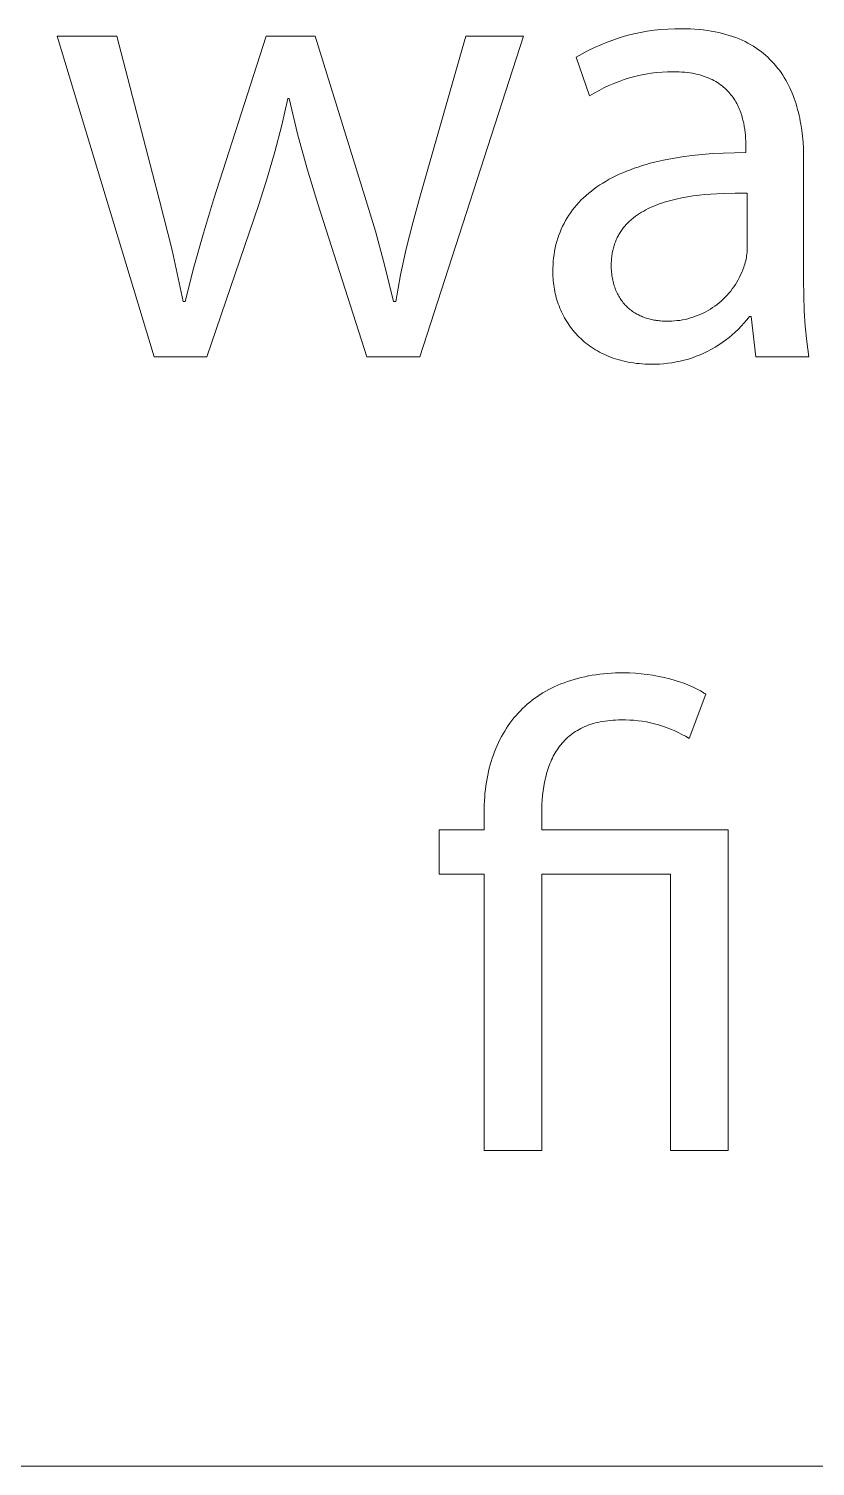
# Model space of a CAD drawing. Header units: millimetres. Extents: x -1480 to 5249, y -840 to 3860.
# Drawn here: x 3427.6 to 3507.4, y -840.3 to -694.3 of the extents above; entities that cross this region are included whole.
import ezdxf

# ---------------------------------------------------------------- set-up
doc = ezdxf.new("R2010")
doc.units = ezdxf.units.MM
doc.header["$MEASUREMENT"] = 0
doc.layers.add('Domyślny', color=7, linetype='Continuous', true_color=0x000000)

msp = doc.modelspace()

# ---------------------------------------------------------------- linework, layer by layer
at = {"layer": 'Domyślny', "color": 18, "lineweight": 15, "true_color": 0x000000}
for p, q in [((3440.28, -727.61), (3430.45, -695.01)), ((3430.45, -695.01), (3436.49, -695.01)), ((3436.49, -695.01), (3440.82, -711.59)), ((3446.33, -711.64), (3451.66, -695.01)), ((3451.66, -695.01), (3456.64, -695.01)), ((3456.64, -695.01), (3461.7, -711.32)), ((3467.28, -711.37), (3471.94, -695.01)), ((3477.81, -695.01), (3467.28, -727.61)), ((3471.94, -695.01), (3477.81, -695.01)), ((3486.97, -695.38), (3487.63, -695.16)), ((3487.63, -695.16), (3488.31, -694.97)), ((3488.31, -694.97), (3488.99, -694.8)), ((3488.99, -694.8), (3489.67, -694.65)), ((3489.67, -694.65), (3490.37, -694.53)), ((3490.37, -694.53), (3491.06, -694.43)), ((3491.06, -694.43), (3491.76, -694.35)), ((3491.76, -694.35), (3492.46, -694.3)), ((3492.46, -694.3), (3493.16, -694.27)), ((3493.16, -694.27), (3493.86, -694.27)), ((3493.86, -694.27), (3494.32, -694.28)), ((3494.32, -694.28), (3494.77, -694.29)), ((3494.77, -694.29), (3495.21, -694.31)), ((3495.21, -694.31), (3495.64, -694.35)), ((3495.64, -694.35), (3496.06, -694.39)), ((3496.06, -694.39), (3496.47, -694.44)), ((3496.47, -694.44), (3496.87, -694.51)), ((3496.87, -694.51), (3497.25, -694.58)), ((3497.25, -694.58), (3497.63, -694.65)), ((3497.63, -694.65), (3498, -694.74)), ((3498, -694.74), (3498.35, -694.84)), ((3498.35, -694.84), (3498.7, -694.94)), ((3498.7, -694.94), (3499.04, -695.05)), ((3499.04, -695.05), (3499.37, -695.17)), ((3499.37, -695.17), (3499.69, -695.3)), ((3499.69, -695.3), (3500, -695.44)), ((3483.76, -696.81), (3484.38, -696.48)), ((3484.38, -696.48), (3485.01, -696.17)), ((3485.01, -696.17), (3485.65, -695.89)), ((3485.65, -695.89), (3486.31, -695.62)), ((3486.31, -695.62), (3486.97, -695.38)), ((3500, -695.44), (3500.3, -695.58)), ((3500.3, -695.58), (3500.59, -695.73)), ((3500.59, -695.73), (3500.87, -695.89)), ((3500.87, -695.89), (3501.15, -696.05)), ((3501.15, -696.05), (3501.41, -696.22)), ((3501.41, -696.22), (3501.67, -696.4)), ((3501.67, -696.4), (3501.92, -696.58)), ((3501.92, -696.58), (3502.16, -696.77)), ((3483.15, -697.16), (3483.76, -696.81)), ((3484.5, -701.08), (3483.15, -697.16)), ((3502.16, -696.77), (3502.39, -696.97)), ((3502.39, -696.97), (3502.61, -697.17)), ((3502.61, -697.17), (3502.83, -697.38)), ((3502.83, -697.38), (3503.03, -697.59)), ((3503.03, -697.59), (3503.23, -697.81)), ((3503.23, -697.81), (3503.43, -698.03)), ((3503.43, -698.03), (3503.61, -698.26)), ((3487.51, -699.62), (3486.99, -699.82)), ((3488.04, -699.44), (3487.51, -699.62)), ((3488.57, -699.27), (3488.04, -699.44)), ((3489.11, -699.13), (3488.57, -699.27)), ((3489.66, -699), (3489.11, -699.13)), ((3490.21, -698.89), (3489.66, -699)), ((3490.76, -698.8), (3490.21, -698.89)), ((3491.32, -698.73), (3490.76, -698.8)), ((3491.87, -698.68), (3491.32, -698.73)), ((3492.43, -698.65), (3491.87, -698.68)), ((3492.99, -698.64), (3492.43, -698.65)), ((3493.3, -698.64), (3492.99, -698.64)), ((3493.6, -698.65), (3493.3, -698.64)), ((3493.89, -698.67), (3493.6, -698.65)), ((3494.17, -698.69), (3493.89, -698.67)), ((3494.44, -698.73), (3494.17, -698.69)), ((3494.71, -698.76), (3494.44, -698.73)), ((3494.97, -698.8), (3494.71, -698.76)), ((3495.22, -698.85), (3494.97, -698.8)), ((3495.46, -698.91), (3495.22, -698.85)), ((3495.7, -698.97), (3495.46, -698.91)), ((3495.92, -699.03), (3495.7, -698.97)), ((3496.14, -699.11), (3495.92, -699.03)), ((3496.36, -699.18), (3496.14, -699.11)), ((3496.56, -699.26), (3496.36, -699.18)), ((3496.76, -699.35), (3496.56, -699.26)), ((3496.95, -699.44), (3496.76, -699.35)), ((3497.14, -699.54), (3496.95, -699.44)), ((3497.32, -699.64), (3497.14, -699.54)), ((3497.49, -699.74), (3497.32, -699.64)), ((3503.61, -698.26), (3503.79, -698.49)), ((3503.79, -698.49), (3503.96, -698.73)), ((3503.96, -698.73), (3504.12, -698.98)), ((3504.12, -698.98), (3504.28, -699.22)), ((3504.28, -699.22), (3504.43, -699.48)), ((3504.43, -699.48), (3504.57, -699.73)), ((3484.98, -700.8), (3484.5, -701.08)), ((3485.47, -700.53), (3484.98, -700.8)), ((3485.97, -700.27), (3485.47, -700.53)), ((3486.47, -700.04), (3485.97, -700.27)), ((3486.99, -699.82), (3486.47, -700.04)), ((3497.65, -699.85), (3497.49, -699.74)), ((3497.81, -699.96), (3497.65, -699.85)), ((3497.97, -700.08), (3497.81, -699.96)), ((3498.11, -700.2), (3497.97, -700.08)), ((3498.25, -700.32), (3498.11, -700.2)), ((3498.39, -700.45), (3498.25, -700.32)), ((3498.52, -700.58), (3498.39, -700.45)), ((3498.64, -700.71), (3498.52, -700.58)), ((3498.76, -700.84), (3498.64, -700.71)), ((3498.87, -700.98), (3498.76, -700.84)), ((3498.98, -701.12), (3498.87, -700.98)), ((3499.08, -701.26), (3498.98, -701.12)), ((3504.57, -699.73), (3504.71, -699.99)), ((3504.71, -699.99), (3504.83, -700.26)), ((3504.83, -700.26), (3504.96, -700.52)), ((3504.96, -700.52), (3505.07, -700.8)), ((3505.07, -700.8), (3505.18, -701.07)), ((3505.18, -701.07), (3505.29, -701.35)), ((3453.86, -701.35), (3453.25, -704.08)), ((3453.99, -701.35), (3453.86, -701.35)), ((3454.85, -704.95), (3453.99, -701.35)), ((3499.18, -701.41), (3499.08, -701.26)), ((3499.28, -701.55), (3499.18, -701.41)), ((3499.36, -701.7), (3499.28, -701.55)), ((3499.45, -701.85), (3499.36, -701.7)), ((3499.53, -702), (3499.45, -701.85)), ((3499.6, -702.16), (3499.53, -702)), ((3499.67, -702.31), (3499.6, -702.16)), ((3499.74, -702.46), (3499.67, -702.31)), ((3499.8, -702.62), (3499.74, -702.46)), ((3505.29, -701.35), (3505.38, -701.63)), ((3505.38, -701.63), (3505.48, -701.91)), ((3505.48, -701.91), (3505.56, -702.2)), ((3505.56, -702.2), (3505.64, -702.49)), ((3505.64, -702.49), (3505.72, -702.78)), ((3499.86, -702.78), (3499.8, -702.62)), ((3499.91, -702.93), (3499.86, -702.78)), ((3499.96, -703.09), (3499.91, -702.93)), ((3500.01, -703.25), (3499.96, -703.09)), ((3500.05, -703.41), (3500.01, -703.25)), ((3500.09, -703.56), (3500.05, -703.41)), ((3500.13, -703.72), (3500.09, -703.56)), ((3500.16, -703.88), (3500.13, -703.72)), ((3500.22, -704.19), (3500.16, -703.88)), ((3505.72, -702.78), (3505.79, -703.07)), ((3505.79, -703.07), (3505.85, -703.37)), ((3505.85, -703.37), (3505.91, -703.66)), ((3505.91, -703.66), (3505.96, -703.96)), ((3505.96, -703.96), (3506.06, -704.56)), ((3453.25, -704.08), (3452.55, -706.79)), ((3455.82, -708.52), (3454.85, -704.95)), ((3500.27, -704.5), (3500.22, -704.19)), ((3500.31, -704.8), (3500.27, -704.5)), ((3500.34, -705.09), (3500.31, -704.8)), ((3500.36, -705.38), (3500.34, -705.09)), ((3500.37, -705.66), (3500.36, -705.38)), ((3506.06, -704.56), (3506.13, -705.17)), ((3506.13, -705.17), (3506.19, -705.78)), ((3452.55, -706.79), (3451.78, -709.47)), ((3495.93, -707.04), (3496.99, -706.96)), ((3496.99, -706.96), (3498.09, -706.9)), ((3498.09, -706.9), (3499.22, -706.87)), ((3499.22, -706.87), (3500.38, -706.86)), ((3500.38, -705.93), (3500.37, -705.66)), ((3500.38, -706.19), (3500.38, -705.93)), ((3500.38, -706.86), (3500.38, -706.19)), ((3506.19, -705.78), (3506.22, -706.4)), ((3506.22, -706.4), (3506.25, -707.01)), ((3489.04, -708.45), (3489.43, -708.32)), ((3489.43, -708.32), (3489.84, -708.18)), ((3489.84, -708.18), (3490.26, -708.06)), ((3490.26, -708.06), (3490.68, -707.94)), ((3490.68, -707.94), (3491.12, -707.83)), ((3491.12, -707.83), (3492.01, -707.62)), ((3492.01, -707.62), (3492.94, -707.44)), ((3492.94, -707.44), (3493.9, -707.28)), ((3493.9, -707.28), (3494.9, -707.15)), ((3494.9, -707.15), (3495.93, -707.04)), ((3506.25, -707.01), (3506.25, -707.62)), ((3506.25, -707.62), (3506.25, -719.81)), ((3451.78, -709.47), (3450.92, -712.13)), ((3456.91, -712.06), (3455.82, -708.52)), ((3485.86, -709.95), (3486.18, -709.76)), ((3486.18, -709.76), (3486.5, -709.57)), ((3486.5, -709.57), (3486.84, -709.4)), ((3486.84, -709.4), (3487.18, -709.22)), ((3487.18, -709.22), (3487.53, -709.06)), ((3487.53, -709.06), (3487.9, -708.9)), ((3487.9, -708.9), (3488.27, -708.74)), ((3488.27, -708.74), (3488.65, -708.59)), ((3488.65, -708.59), (3489.04, -708.45)), ((3461.7, -711.32), (3462.76, -714.84)), ((3466.55, -713.99), (3467.28, -711.37)), ((3483.9, -711.44), (3484.16, -711.21)), ((3484.16, -711.21), (3484.42, -710.98)), ((3484.42, -710.98), (3484.69, -710.77)), ((3484.69, -710.77), (3484.97, -710.55)), ((3484.97, -710.55), (3485.25, -710.35)), ((3485.25, -710.35), (3485.55, -710.14)), ((3485.55, -710.14), (3485.86, -709.95)), ((3494.45, -711.35), (3493.87, -711.46)), ((3495.03, -711.26), (3494.45, -711.35)), ((3495.63, -711.18), (3495.03, -711.26)), ((3496.23, -711.12), (3495.63, -711.18)), ((3496.84, -711.07), (3496.23, -711.12)), ((3497.45, -711.03), (3496.84, -711.07)), ((3498.07, -711), (3497.45, -711.03)), ((3499.3, -710.98), (3498.07, -711)), ((3500.52, -710.99), (3499.3, -710.98)), ((3500.52, -716.63), (3500.52, -710.99)), ((3440.82, -711.59), (3442.11, -716.76)), ((3445.29, -715.05), (3446.33, -711.64)), ((3450.92, -712.13), (3445.66, -727.61)), ((3461.9, -727.61), (3456.91, -712.06)), ((3482.6, -712.94), (3482.79, -712.67)), ((3482.79, -712.67), (3482.99, -712.42)), ((3482.99, -712.42), (3483.21, -712.16)), ((3483.21, -712.16), (3483.43, -711.92)), ((3483.43, -711.92), (3483.66, -711.67)), ((3483.66, -711.67), (3483.9, -711.44)), ((3490.01, -712.79), (3489.8, -712.91)), ((3490.24, -712.66), (3490.01, -712.79)), ((3490.47, -712.55), (3490.24, -712.66)), ((3490.7, -712.44), (3490.47, -712.55)), ((3490.94, -712.33), (3490.7, -712.44)), ((3491.19, -712.23), (3490.94, -712.33)), ((3491.44, -712.13), (3491.19, -712.23)), ((3491.69, -712.04), (3491.44, -712.13)), ((3491.95, -711.95), (3491.69, -712.04)), ((3492.22, -711.87), (3491.95, -711.95)), ((3492.48, -711.79), (3492.22, -711.87)), ((3492.75, -711.71), (3492.48, -711.79)), ((3493.31, -711.58), (3492.75, -711.71)), ((3493.87, -711.46), (3493.31, -711.58)), ((3465.89, -716.63), (3466.55, -713.99)), ((3481.77, -714.34), (3481.92, -714.05)), ((3481.92, -714.05), (3482.07, -713.76)), ((3482.07, -713.76), (3482.24, -713.48)), ((3482.24, -713.48), (3482.41, -713.21)), ((3482.41, -713.21), (3482.6, -712.94)), ((3488.19, -714.21), (3488.11, -714.3)), ((3488.27, -714.12), (3488.19, -714.21)), ((3488.36, -714.04), (3488.27, -714.12)), ((3488.44, -713.95), (3488.36, -714.04)), ((3488.53, -713.87), (3488.44, -713.95)), ((3488.61, -713.79), (3488.53, -713.87)), ((3488.7, -713.71), (3488.61, -713.79)), ((3488.79, -713.63), (3488.7, -713.71)), ((3488.89, -713.55), (3488.79, -713.63)), ((3488.98, -713.47), (3488.89, -713.55)), ((3489.18, -713.32), (3488.98, -713.47)), ((3489.38, -713.18), (3489.18, -713.32)), ((3489.58, -713.04), (3489.38, -713.18)), ((3489.8, -712.91), (3489.58, -713.04)), ((3444.33, -718.5), (3445.29, -715.05)), ((3462.76, -714.84), (3463.73, -718.39)), ((3481.19, -715.88), (3481.29, -715.56)), ((3481.29, -715.56), (3481.39, -715.25)), ((3481.39, -715.25), (3481.51, -714.94)), ((3481.51, -714.94), (3481.64, -714.64)), ((3481.64, -714.64), (3481.77, -714.34)), ((3487.22, -715.71), (3487.17, -715.83)), ((3487.27, -715.6), (3487.22, -715.71)), ((3487.32, -715.49), (3487.27, -715.6)), ((3487.38, -715.38), (3487.32, -715.49)), ((3487.44, -715.28), (3487.38, -715.38)), ((3487.49, -715.17), (3487.44, -715.28)), ((3487.55, -715.07), (3487.49, -715.17)), ((3487.62, -714.97), (3487.55, -715.07)), ((3487.68, -714.87), (3487.62, -714.97)), ((3487.75, -714.77), (3487.68, -714.87)), ((3487.82, -714.67), (3487.75, -714.77)), ((3487.89, -714.58), (3487.82, -714.67)), ((3487.96, -714.48), (3487.89, -714.58)), ((3488.04, -714.39), (3487.96, -714.48)), ((3488.11, -714.3), (3488.04, -714.39)), ((3442.11, -716.76), (3443.24, -721.97)), ((3465.31, -719.29), (3465.89, -716.63)), ((3480.86, -717.55), (3480.91, -717.21)), ((3480.91, -717.21), (3480.96, -716.87)), ((3480.96, -716.87), (3481.03, -716.53)), ((3481.03, -716.53), (3481.1, -716.2)), ((3481.1, -716.2), (3481.19, -715.88)), ((3486.8, -717.19), (3486.78, -717.32)), ((3486.82, -717.05), (3486.8, -717.19)), ((3486.85, -716.92), (3486.82, -717.05)), ((3486.87, -716.79), (3486.85, -716.92)), ((3486.9, -716.67), (3486.87, -716.79)), ((3486.93, -716.54), (3486.9, -716.67)), ((3486.97, -716.42), (3486.93, -716.54)), ((3487.01, -716.3), (3486.97, -716.42)), ((3487.04, -716.18), (3487.01, -716.3)), ((3487.09, -716.06), (3487.04, -716.18)), ((3487.13, -715.94), (3487.09, -716.06)), ((3487.17, -715.83), (3487.13, -715.94)), ((3500.46, -717.33), (3500.49, -717.16)), ((3500.49, -717.16), (3500.5, -716.98)), ((3500.5, -716.98), (3500.51, -716.81)), ((3500.51, -716.81), (3500.52, -716.63)), ((3443.46, -721.97), (3444.33, -718.5)), ((3463.73, -718.39), (3464.59, -721.97)), ((3480.78, -718.62), (3480.8, -718.26)), ((3480.78, -718.98), (3480.78, -718.62)), ((3480.8, -718.26), (3480.83, -717.9)), ((3480.83, -717.9), (3480.86, -717.55)), ((3486.73, -717.88), (3486.72, -718.02)), ((3486.72, -718.02), (3486.72, -718.16)), ((3486.72, -718.16), (3486.72, -718.31)), ((3486.72, -718.31), (3486.72, -718.49)), ((3486.72, -718.49), (3486.72, -718.66)), ((3486.72, -718.66), (3486.73, -718.84)), ((3486.74, -717.73), (3486.73, -717.88)), ((3486.75, -717.59), (3486.74, -717.73)), ((3486.76, -717.46), (3486.75, -717.59)), ((3486.78, -717.32), (3486.76, -717.46)), ((3500.07, -718.77), (3500.16, -718.51)), ((3500.16, -718.51), (3500.22, -718.35)), ((3500.22, -718.35), (3500.27, -718.18)), ((3500.27, -718.18), (3500.32, -718.01)), ((3500.32, -718.01), (3500.37, -717.84)), ((3500.37, -717.84), (3500.4, -717.67)), ((3500.4, -717.67), (3500.44, -717.5)), ((3500.44, -717.5), (3500.46, -717.33)), ((3464.82, -721.97), (3465.31, -719.29)), ((3480.78, -719.21), (3480.78, -718.98)), ((3480.79, -719.43), (3480.78, -719.21)), ((3480.8, -719.65), (3480.79, -719.43)), ((3480.82, -719.87), (3480.8, -719.65)), ((3480.84, -720.09), (3480.82, -719.87)), ((3480.87, -720.31), (3480.84, -720.09)), ((3486.73, -718.84), (3486.75, -719.01)), ((3486.75, -719.01), (3486.76, -719.17)), ((3486.76, -719.17), (3486.78, -719.34)), ((3486.78, -719.34), (3486.81, -719.5)), ((3486.81, -719.5), (3486.83, -719.66)), ((3486.83, -719.66), (3486.86, -719.81)), ((3486.86, -719.81), (3486.9, -719.96)), ((3486.9, -719.96), (3486.93, -720.11)), ((3486.93, -720.11), (3486.97, -720.26)), ((3499.32, -720.26), (3499.46, -720.02)), ((3499.46, -720.02), (3499.6, -719.78)), ((3499.6, -719.78), (3499.73, -719.53)), ((3499.73, -719.53), (3499.85, -719.28)), ((3499.85, -719.28), (3499.96, -719.03)), ((3499.96, -719.03), (3500.07, -718.77)), ((3506.25, -719.81), (3506.26, -721.38)), ((3480.9, -720.53), (3480.87, -720.31)), ((3480.94, -720.74), (3480.9, -720.53)), ((3480.98, -720.96), (3480.94, -720.74)), ((3481.03, -721.18), (3480.98, -720.96)), ((3481.08, -721.39), (3481.03, -721.18)), ((3481.13, -721.6), (3481.08, -721.39)), ((3486.97, -720.26), (3487.02, -720.4)), ((3487.02, -720.4), (3487.06, -720.54)), ((3487.06, -720.54), (3487.11, -720.68)), ((3487.11, -720.68), (3487.16, -720.81)), ((3487.16, -720.81), (3487.22, -720.95)), ((3487.22, -720.95), (3487.28, -721.07)), ((3487.28, -721.07), (3487.34, -721.2)), ((3487.34, -721.2), (3487.4, -721.32)), ((3487.4, -721.32), (3487.47, -721.44)), ((3487.47, -721.44), (3487.54, -721.56)), ((3487.54, -721.56), (3487.61, -721.68)), ((3498.09, -721.75), (3498.29, -721.55)), ((3498.29, -721.55), (3498.48, -721.35)), ((3498.48, -721.35), (3498.66, -721.14)), ((3498.66, -721.14), (3498.84, -720.93)), ((3498.84, -720.93), (3499, -720.71)), ((3499, -720.71), (3499.17, -720.49)), ((3499.17, -720.49), (3499.32, -720.26)), ((3506.26, -721.38), (3506.31, -722.94)), ((3443.24, -721.97), (3443.46, -721.97)), ((3464.59, -721.97), (3464.82, -721.97)), ((3481.2, -721.82), (3481.13, -721.6)), ((3481.26, -722.03), (3481.2, -721.82)), ((3481.33, -722.23), (3481.26, -722.03)), ((3481.41, -722.44), (3481.33, -722.23)), ((3481.49, -722.65), (3481.41, -722.44)), ((3481.58, -722.85), (3481.49, -722.65)), ((3481.67, -723.05), (3481.58, -722.85)), ((3481.76, -723.25), (3481.67, -723.05)), ((3487.61, -721.68), (3487.68, -721.79)), ((3487.68, -721.79), (3487.76, -721.9)), ((3487.76, -721.9), (3487.84, -722)), ((3487.84, -722), (3487.92, -722.11)), ((3487.92, -722.11), (3488.01, -722.21)), ((3488.01, -722.21), (3488.1, -722.31)), ((3488.1, -722.31), (3488.19, -722.4)), ((3488.19, -722.4), (3488.28, -722.49)), ((3488.28, -722.49), (3488.37, -722.58)), ((3488.37, -722.58), (3488.47, -722.67)), ((3488.47, -722.67), (3488.57, -722.75)), ((3488.57, -722.75), (3488.67, -722.83)), ((3488.67, -722.83), (3488.77, -722.91)), ((3488.77, -722.91), (3488.87, -722.99)), ((3488.87, -722.99), (3488.98, -723.06)), ((3496.05, -723.17), (3496.3, -723.04)), ((3496.3, -723.04), (3496.54, -722.91)), ((3496.54, -722.91), (3496.78, -722.76)), ((3496.78, -722.76), (3497.01, -722.61)), ((3497.01, -722.61), (3497.24, -722.46)), ((3497.24, -722.46), (3497.46, -722.29)), ((3497.46, -722.29), (3497.67, -722.12)), ((3497.67, -722.12), (3497.88, -721.94)), ((3497.88, -721.94), (3498.09, -721.75)), ((3506.31, -722.94), (3506.41, -724.5)), ((3481.87, -723.45), (3481.76, -723.25)), ((3481.97, -723.64), (3481.87, -723.45)), ((3482.08, -723.83), (3481.97, -723.64)), ((3482.2, -724.02), (3482.08, -723.83)), ((3482.32, -724.21), (3482.2, -724.02)), ((3482.44, -724.4), (3482.32, -724.21)), ((3482.57, -724.58), (3482.44, -724.4)), ((3488.98, -723.06), (3489.09, -723.13)), ((3489.09, -723.13), (3489.2, -723.2)), ((3489.2, -723.2), (3489.31, -723.26)), ((3489.31, -723.26), (3489.43, -723.32)), ((3489.43, -723.32), (3489.54, -723.38)), ((3489.54, -723.38), (3489.66, -723.44)), ((3489.66, -723.44), (3489.78, -723.49)), ((3489.78, -723.49), (3489.9, -723.54)), ((3489.9, -723.54), (3490.02, -723.59)), ((3490.02, -723.59), (3490.15, -723.63)), ((3490.15, -723.63), (3490.27, -723.68)), ((3490.27, -723.68), (3490.4, -723.71)), ((3490.4, -723.71), (3490.53, -723.75)), ((3490.53, -723.75), (3490.66, -723.79)), ((3490.66, -723.79), (3490.79, -723.82)), ((3490.79, -723.82), (3490.92, -723.85)), ((3490.92, -723.85), (3491.05, -723.87)), ((3491.05, -723.87), (3491.19, -723.89)), ((3491.19, -723.89), (3491.32, -723.91)), ((3491.32, -723.91), (3491.46, -723.93)), ((3491.46, -723.93), (3491.6, -723.95)), ((3491.6, -723.95), (3491.73, -723.96)), ((3491.73, -723.96), (3491.87, -723.97)), ((3491.87, -723.97), (3492.01, -723.97)), ((3492.01, -723.97), (3492.15, -723.98)), ((3492.15, -723.98), (3492.3, -723.98)), ((3492.3, -723.98), (3492.57, -723.98)), ((3492.57, -723.98), (3492.85, -723.98)), ((3492.85, -723.98), (3493.13, -723.96)), ((3493.13, -723.96), (3493.4, -723.93)), ((3493.4, -723.93), (3493.68, -723.9)), ((3493.68, -723.9), (3493.95, -723.85)), ((3493.95, -723.85), (3494.22, -723.8)), ((3494.22, -723.8), (3494.49, -723.74)), ((3494.49, -723.74), (3494.76, -723.66)), ((3494.76, -723.66), (3495.02, -723.58)), ((3495.02, -723.58), (3495.28, -723.49)), ((3495.28, -723.49), (3495.54, -723.39)), ((3495.54, -723.39), (3495.8, -723.28)), ((3495.8, -723.28), (3496.05, -723.17)), ((3499.92, -724.49), (3499.62, -724.79)), ((3500.2, -724.17), (3499.92, -724.49)), ((3500.48, -723.85), (3500.2, -724.17)), ((3500.74, -723.51), (3500.48, -723.85)), ((3500.92, -723.51), (3500.74, -723.51)), ((3501.39, -727.61), (3500.92, -723.51)), ((3506.41, -724.5), (3506.57, -726.06)), ((3482.71, -724.76), (3482.57, -724.58)), ((3482.85, -724.93), (3482.71, -724.76)), ((3482.99, -725.1), (3482.85, -724.93)), ((3483.14, -725.27), (3482.99, -725.1)), ((3483.29, -725.44), (3483.14, -725.27)), ((3483.45, -725.6), (3483.29, -725.44)), ((3483.62, -725.76), (3483.45, -725.6)), ((3483.79, -725.92), (3483.62, -725.76)), ((3483.96, -726.07), (3483.79, -725.92)), ((3498.33, -725.91), (3497.98, -726.16)), ((3498.67, -725.65), (3498.33, -725.91)), ((3498.99, -725.37), (3498.67, -725.65)), ((3499.31, -725.09), (3498.99, -725.37)), ((3499.62, -724.79), (3499.31, -725.09)), ((3484.14, -726.21), (3483.96, -726.07)), ((3484.32, -726.36), (3484.14, -726.21)), ((3484.51, -726.5), (3484.32, -726.36)), ((3484.7, -726.63), (3484.51, -726.5)), ((3484.9, -726.76), (3484.7, -726.63)), ((3485.1, -726.89), (3484.9, -726.76)), ((3485.31, -727.01), (3485.1, -726.89)), ((3485.52, -727.13), (3485.31, -727.01)), ((3485.73, -727.24), (3485.52, -727.13)), ((3485.96, -727.35), (3485.73, -727.24)), ((3486.18, -727.45), (3485.96, -727.35)), ((3495.74, -727.39), (3495.35, -727.55)), ((3496.13, -727.22), (3495.74, -727.39)), ((3496.52, -727.03), (3496.13, -727.22)), ((3496.89, -726.83), (3496.52, -727.03)), ((3497.26, -726.62), (3496.89, -726.83)), ((3497.63, -726.4), (3497.26, -726.62)), ((3497.98, -726.16), (3497.63, -726.4)), ((3506.57, -726.06), (3506.77, -727.61)), ((3445.66, -727.61), (3440.28, -727.61)), ((3467.28, -727.61), (3461.9, -727.61)), ((3486.41, -727.55), (3486.18, -727.45)), ((3486.65, -727.64), (3486.41, -727.55)), ((3486.89, -727.73), (3486.65, -727.64)), ((3487.13, -727.81), (3486.89, -727.73)), ((3487.38, -727.89), (3487.13, -727.81)), ((3487.64, -727.96), (3487.38, -727.89)), ((3487.9, -728.03), (3487.64, -727.96)), ((3488.16, -728.09), (3487.9, -728.03)), ((3488.43, -728.14), (3488.16, -728.09)), ((3488.7, -728.19), (3488.43, -728.14)), ((3488.98, -728.23), (3488.7, -728.19)), ((3489.26, -728.27), (3488.98, -728.23)), ((3489.55, -728.3), (3489.26, -728.27)), ((3489.84, -728.32), (3489.55, -728.3)), ((3490.14, -728.34), (3489.84, -728.32)), ((3490.44, -728.35), (3490.14, -728.34)), ((3490.75, -728.35), (3490.44, -728.35)), ((3491.18, -728.35), (3490.75, -728.35)), ((3491.6, -728.34), (3491.18, -728.35)), ((3492.03, -728.31), (3491.6, -728.34)), ((3492.45, -728.26), (3492.03, -728.31)), ((3492.88, -728.21), (3492.45, -728.26)), ((3493.3, -728.13), (3492.88, -728.21)), ((3493.71, -728.04), (3493.3, -728.13)), ((3494.13, -727.94), (3493.71, -728.04)), ((3494.54, -727.83), (3494.13, -727.94)), ((3494.95, -727.7), (3494.54, -727.83)), ((3495.35, -727.55), (3494.95, -727.7)), ((3506.77, -727.61), (3501.39, -727.61)), ((3480.97, -761.12), (3481.28, -760.98)), ((3481.28, -760.98), (3481.6, -760.85)), ((3481.6, -760.85), (3481.93, -760.72)), ((3481.93, -760.72), (3482.26, -760.6)), ((3482.26, -760.6), (3482.6, -760.49)), ((3482.6, -760.49), (3482.95, -760.38)), ((3482.95, -760.38), (3483.3, -760.28)), ((3483.3, -760.28), (3483.66, -760.19)), ((3483.66, -760.19), (3484.02, -760.11)), ((3484.02, -760.11), (3484.4, -760.04)), ((3484.4, -760.04), (3484.77, -759.97)), ((3484.77, -759.97), (3485.16, -759.91)), ((3485.16, -759.91), (3485.54, -759.86)), ((3485.54, -759.86), (3485.94, -759.81)), ((3485.94, -759.81), (3486.34, -759.78)), ((3486.34, -759.78), (3486.75, -759.75)), ((3486.75, -759.75), (3487.16, -759.73)), ((3487.16, -759.73), (3487.58, -759.72)), ((3487.58, -759.72), (3488.01, -759.71)), ((3488.01, -759.71), (3488.29, -759.72)), ((3488.29, -759.72), (3488.58, -759.72)), ((3488.58, -759.72), (3489.17, -759.76)), ((3489.17, -759.76), (3489.76, -759.81)), ((3489.76, -759.81), (3490.35, -759.88)), ((3490.35, -759.88), (3490.94, -759.97)), ((3490.94, -759.97), (3491.53, -760.08)), ((3491.53, -760.08), (3492.1, -760.2)), ((3492.1, -760.2), (3492.66, -760.34)), ((3492.66, -760.34), (3493.21, -760.49)), ((3493.21, -760.49), (3493.74, -760.66)), ((3493.74, -760.66), (3493.99, -760.74)), ((3493.99, -760.74), (3494.24, -760.84)), ((3494.24, -760.84), (3494.49, -760.93)), ((3494.49, -760.93), (3494.72, -761.03)), ((3494.72, -761.03), (3494.95, -761.13)), ((3478.69, -762.5), (3478.95, -762.3)), ((3478.95, -762.3), (3479.22, -762.12)), ((3479.22, -762.12), (3479.5, -761.93)), ((3479.5, -761.93), (3479.78, -761.76)), ((3479.78, -761.76), (3480.07, -761.59)), ((3480.07, -761.59), (3480.36, -761.42)), ((3480.36, -761.42), (3480.66, -761.27)), ((3480.66, -761.27), (3480.97, -761.12)), ((3496.3, -761.89), (3494.62, -766.39)), ((3494.95, -761.13), (3495.17, -761.23)), ((3495.17, -761.23), (3495.38, -761.33)), ((3495.38, -761.33), (3495.58, -761.44)), ((3495.58, -761.44), (3495.78, -761.55)), ((3495.78, -761.55), (3495.96, -761.66)), ((3495.96, -761.66), (3496.05, -761.71)), ((3496.05, -761.71), (3496.13, -761.77)), ((3496.13, -761.77), (3496.22, -761.83)), ((3496.22, -761.83), (3496.3, -761.89)), ((3477.04, -764.06), (3477.25, -763.82)), ((3477.25, -763.82), (3477.48, -763.58)), ((3477.48, -763.58), (3477.71, -763.35)), ((3477.71, -763.35), (3477.94, -763.13)), ((3477.94, -763.13), (3478.18, -762.91)), ((3478.18, -762.91), (3478.43, -762.7)), ((3478.43, -762.7), (3478.69, -762.5)), ((3475.89, -765.63), (3476.06, -765.35)), ((3476.06, -765.35), (3476.24, -765.08)), ((3476.24, -765.08), (3476.43, -764.82)), ((3476.43, -764.82), (3476.63, -764.56)), ((3476.63, -764.56), (3476.83, -764.3)), ((3476.83, -764.3), (3477.04, -764.06)), ((3483.64, -765.37), (3483.45, -765.47)), ((3483.84, -765.27), (3483.64, -765.37)), ((3484.04, -765.18), (3483.84, -765.27)), ((3484.24, -765.1), (3484.04, -765.18)), ((3484.45, -765.02), (3484.24, -765.1)), ((3484.67, -764.94), (3484.45, -765.02)), ((3484.89, -764.88), (3484.67, -764.94)), ((3485.12, -764.81), (3484.89, -764.88)), ((3485.36, -764.76), (3485.12, -764.81)), ((3485.6, -764.7), (3485.36, -764.76)), ((3485.84, -764.66), (3485.6, -764.7)), ((3486.09, -764.62), (3485.84, -764.66)), ((3486.35, -764.59), (3486.09, -764.62)), ((3486.62, -764.56), (3486.35, -764.59)), ((3486.89, -764.54), (3486.62, -764.56)), ((3487.16, -764.52), (3486.89, -764.54)), ((3487.45, -764.51), (3487.16, -764.52)), ((3487.74, -764.51), (3487.45, -764.51)), ((3488.16, -764.5), (3487.74, -764.51)), ((3488.59, -764.52), (3488.16, -764.5)), ((3489.01, -764.54), (3488.59, -764.52)), ((3489.44, -764.59), (3489.01, -764.54)), ((3489.86, -764.64), (3489.44, -764.59)), ((3490.28, -764.71), (3489.86, -764.64)), ((3490.69, -764.8), (3490.28, -764.71)), ((3491.11, -764.89), (3490.69, -764.8)), ((3491.52, -765.01), (3491.11, -764.89)), ((3491.93, -765.13), (3491.52, -765.01)), ((3492.33, -765.27), (3491.93, -765.13)), ((3492.72, -765.43), (3492.33, -765.27)), ((3475.12, -767.11), (3475.26, -766.8)), ((3475.26, -766.8), (3475.4, -766.5)), ((3475.4, -766.5), (3475.56, -766.2)), ((3475.56, -766.2), (3475.72, -765.92)), ((3475.72, -765.92), (3475.89, -765.63)), ((3481.72, -766.87), (3481.59, -767.02)), ((3481.85, -766.72), (3481.72, -766.87)), ((3481.99, -766.57), (3481.85, -766.72)), ((3482.13, -766.43), (3481.99, -766.57)), ((3482.28, -766.3), (3482.13, -766.43)), ((3482.43, -766.16), (3482.28, -766.3)), ((3482.59, -766.04), (3482.43, -766.16)), ((3482.75, -765.91), (3482.59, -766.04)), ((3482.92, -765.79), (3482.75, -765.91)), ((3483.09, -765.68), (3482.92, -765.79)), ((3483.27, -765.57), (3483.09, -765.68)), ((3483.45, -765.47), (3483.27, -765.57)), ((3493.11, -765.59), (3492.72, -765.43)), ((3493.5, -765.77), (3493.11, -765.59)), ((3493.88, -765.97), (3493.5, -765.77)), ((3494.25, -766.17), (3493.88, -765.97)), ((3494.62, -766.39), (3494.25, -766.17)), ((3474.62, -768.39), (3474.74, -768.06)), ((3474.74, -768.06), (3474.86, -767.74)), ((3474.86, -767.74), (3474.98, -767.42)), ((3474.98, -767.42), (3475.12, -767.11)), ((3480.82, -768.2), (3480.73, -768.39)), ((3480.92, -768.02), (3480.82, -768.2)), ((3481.02, -767.85), (3480.92, -768.02)), ((3481.13, -767.68), (3481.02, -767.85)), ((3481.24, -767.51), (3481.13, -767.68)), ((3481.35, -767.34), (3481.24, -767.51)), ((3481.47, -767.18), (3481.35, -767.34)), ((3481.59, -767.02), (3481.47, -767.18)), ((3474.17, -770.11), (3474.25, -769.75)), ((3474.25, -769.75), (3474.33, -769.4)), ((3474.33, -769.4), (3474.42, -769.06)), ((3474.42, -769.06), (3474.52, -768.72)), ((3474.52, -768.72), (3474.62, -768.39)), ((3480.2, -769.76), (3480.14, -769.96)), ((3480.27, -769.55), (3480.2, -769.76)), ((3480.33, -769.35), (3480.27, -769.55)), ((3480.41, -769.15), (3480.33, -769.35)), ((3480.48, -768.96), (3480.41, -769.15)), ((3480.56, -768.76), (3480.48, -768.96)), ((3480.64, -768.57), (3480.56, -768.76)), ((3480.73, -768.39), (3480.64, -768.57)), ((3473.93, -771.57), (3473.98, -771.2)), ((3473.98, -771.2), (3474.04, -770.83)), ((3474.04, -770.83), (3474.1, -770.47)), ((3474.1, -770.47), (3474.17, -770.11)), ((3479.94, -770.82), (3479.86, -771.26)), ((3479.99, -770.6), (3479.94, -770.82)), ((3480.03, -770.39), (3479.99, -770.6)), ((3480.09, -770.17), (3480.03, -770.39)), ((3480.14, -769.96), (3480.09, -770.17)), ((3473.84, -772.72), (3473.86, -772.34)), ((3473.86, -772.34), (3473.89, -771.95)), ((3473.89, -771.95), (3473.93, -771.57)), ((3479.7, -772.64), (3479.67, -773.11)), ((3479.74, -772.17), (3479.7, -772.64)), ((3479.79, -771.71), (3479.74, -772.17)), ((3479.86, -771.26), (3479.79, -771.71)), ((3473.8, -773.92), (3473.81, -773.52)), ((3473.8, -775.66), (3473.8, -773.92)), ((3473.81, -773.52), (3473.82, -773.12)), ((3473.82, -773.12), (3473.84, -772.72)), ((3479.66, -773.59), (3479.65, -774.07)), ((3479.65, -774.07), (3479.65, -775.66)), ((3479.67, -773.11), (3479.66, -773.59)), ((3469.23, -780.19), (3469.23, -775.66)), ((3469.23, -775.66), (3473.8, -775.66)), ((3479.65, -775.66), (3498.58, -775.66)), ((3498.58, -775.66), (3498.58, -808.26)), ((3473.8, -780.19), (3469.23, -780.19)), ((3473.8, -808.26), (3473.8, -780.19)), ((3492.73, -780.19), (3479.65, -780.19)), ((3479.65, -780.19), (3479.65, -808.26)), ((3492.73, -808.26), (3492.73, -780.19)), ((3479.65, -808.26), (3473.8, -808.26)), ((3498.58, -808.26), (3492.73, -808.26)), ((5242.52, -840.34), (-1479.51, -840.34)), ((5242.52, -840.34), (2706.18, -840.34))]:
    msp.add_line(p, q, dxfattribs=at)

doc.saveas('drawing.dxf')
